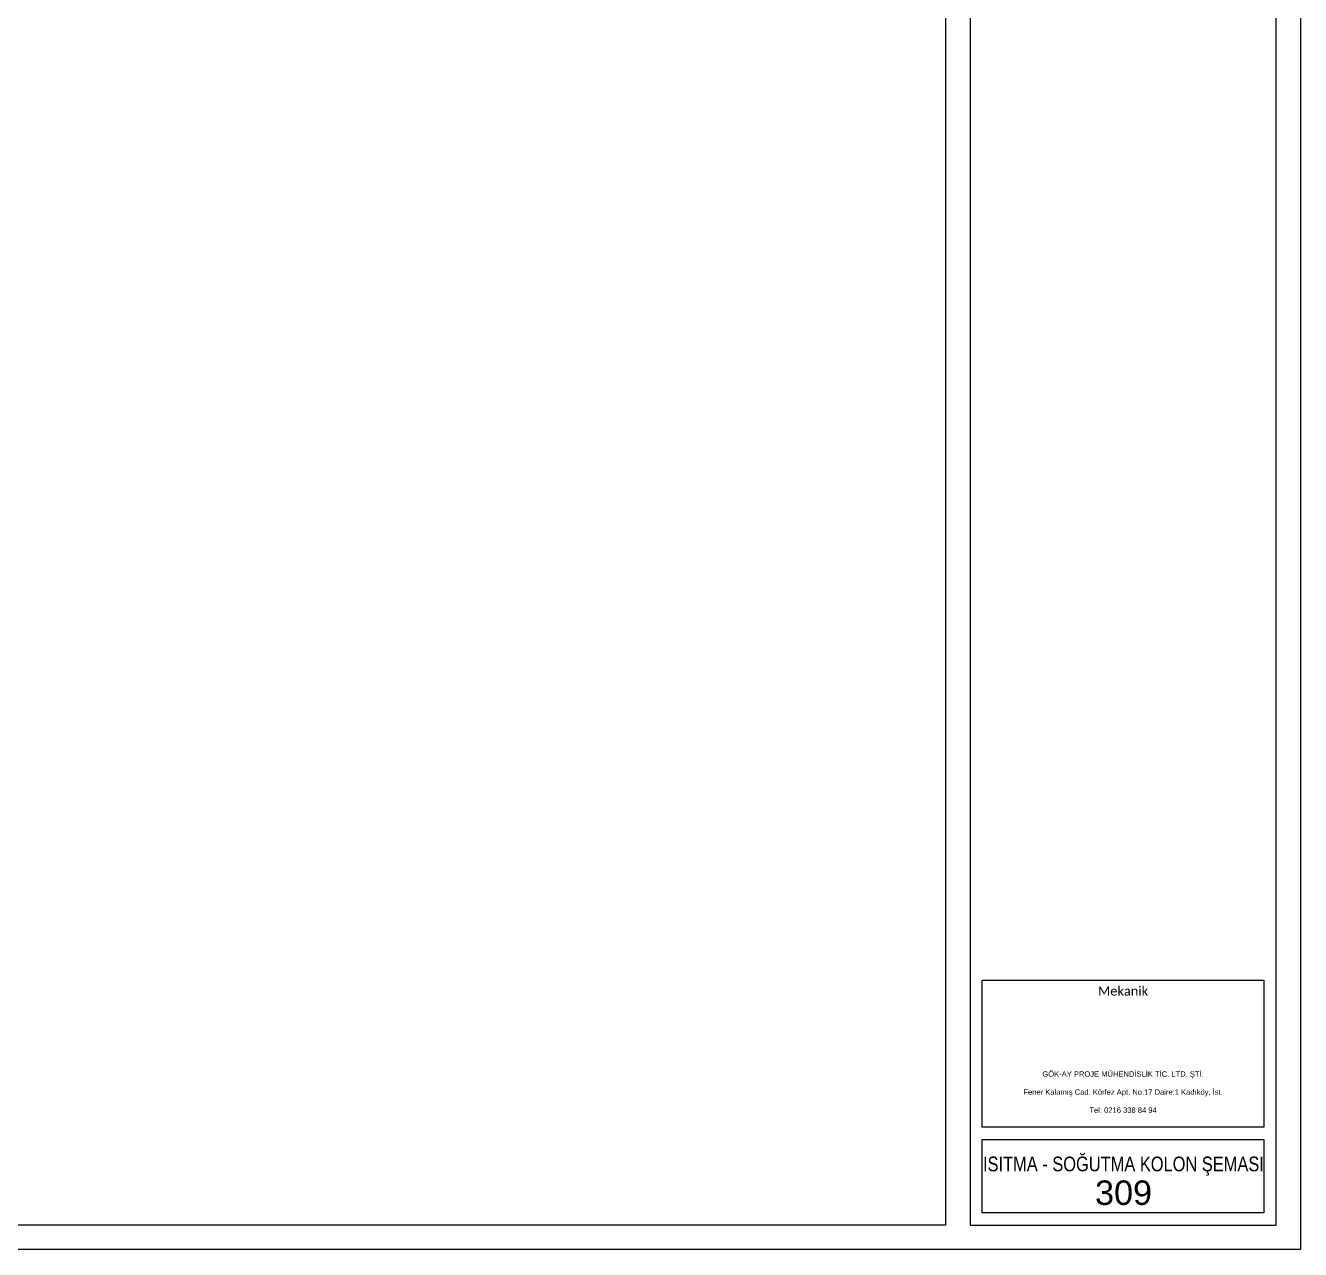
# Model space of a CAD drawing. Header units: centimetres. Extents: x -8730 to 48594, y -13 to 19987.
# Drawn here: x 38175 to 48594, y -13 to 9987 of the extents above; entities that cross this region are included whole.
import ezdxf
from ezdxf.enums import TextEntityAlignment as Align

# ---------------------------------------------------------------- set-up
doc = ezdxf.new("R2010")
doc.units = ezdxf.units.CM
doc.header["$MEASUREMENT"] = 0
doc.layers.add('1-BASLIK', color=53, linetype='Continuous', lineweight=25)
doc.layers.add('T-BASLIK', color=71, linetype='Continuous', lineweight=15)
doc.styles.add('ARIAL', font='arial.ttf')
doc.styles.add('xref-antet-A0$0$XREF-ANTET-A0$0$ARIAL', font='calibri.ttf')
doc.styles.add('xref-antet-A0$0$XREF-ANTET-A0$0$ARIAL_ITALIC', font='calibri.ttf')

msp = doc.modelspace()

# ---------------------------------------------------------------- linework, layer by layer
at = {"layer": '1-BASLIK'}
for points in [[(-8730, -13), (-8730, 19987), (48594, 19987), (48594, -13)], [(45694, 187), (-8530, 187), (-8530, 19787), (45694, 19787)], [(48394, 19787), (45894, 19787), (45894, 187), (48394, 187)], [(45994, 987), (45994, 2187), (48294, 2187), (48294, 987)], [(45994, 287), (45994, 887), (48294, 887), (48294, 287)]]:
    msp.add_lwpolyline(points, close=True, dxfattribs=at)

# ---------------------------------------------------------------- texts
at = {"layer": '1-BASLIK', "linetype": 'Continuous', "lineweight": 0, "style": 'xref-antet-A0$0$XREF-ANTET-A0$0$ARIAL_ITALIC'}
msp.add_text('Mekanik', height=75.2, dxfattribs=at).set_placement((47144, 2099), align=Align.MIDDLE_CENTER)
at = {"layer": '1-BASLIK', "insert": (47144, 1273), "char_height": 44.25, "attachment_point": 5, "style": 'xref-antet-A0$0$XREF-ANTET-A0$0$ARIAL'}
msp.add_mtext_dynamic_manual_height_columns('{\\fArial|b0|i0|c162|p34;GÖK-AY PROJE MÜHENDİSLİK TİC. LTD. ŞTİ.\\P\\PFener Kalamış Cad. Körfez Apt. No:17 Daire:1 Kadıköy, İst.\\P\\pxql; \\P\\pq*;Tel: 0216 338 84 94}', width=3114.09, gutter_width=37.5, heights=[0], dxfattribs=at)
at = {"layer": 'T-BASLIK', "style": 'ARIAL', "width": 0.8}
msp.add_text('ISITMA - SOĞUTMA KOLON ŞEMASI', height=120, dxfattribs=at).set_placement((47147, 686), align=Align.MIDDLE_CENTER)
at = {"layer": 'T-BASLIK', "linetype": 'Continuous', "style": 'ARIAL'}
msp.add_text('309', height=200, dxfattribs=at).set_placement((47148, 451), align=Align.MIDDLE_CENTER)

doc.saveas('drawing.dxf')
